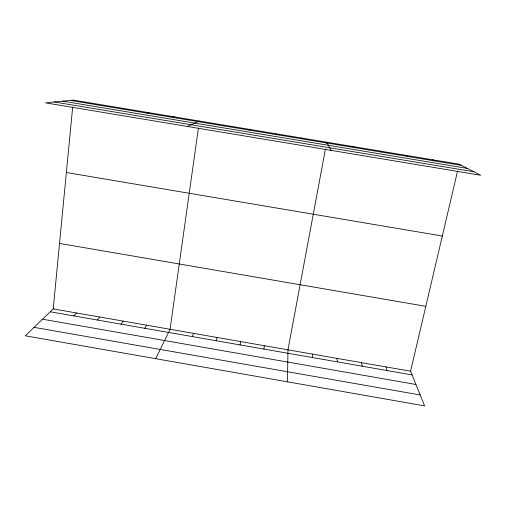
<?xml version="1.0" encoding="UTF-8"?>
<svg xmlns="http://www.w3.org/2000/svg" width="506" height="506" viewBox="0 0 506 506"><rect width="100%" height="100%" fill="white"/><g stroke="black" fill="none" stroke-linecap="round" stroke-linejoin="round"><path stroke-width="0.76" d="M287.452 381.815L287.977 349.829L325.428 149.068M457.569 171.047L410.587 371.202L424.591 405.888L25.3 335.801L53.219 308.913L72.674 107.019M263.955 349.077L264.309 345.706M198.434 127.942L170.067 329.279L155.715 358.691M326.421 143.723L326.705 142.199L331.107 150.364M240.034 344.909L240.685 341.588M216.157 340.74L217.106 337.477M275.409 134.463L275.637 133.717M192.318 336.585L193.564 333.378M144.779 328.293L146.613 325.194M121.079 324.156L123.205 321.114M97.418 320.032L99.834 317.041M249.603 130.181L250.179 129.485M73.8 315.908L76.507 312.974M223.848 125.899L224.765 125.267M187.53 126.475L199.402 121.054M172.489 117.367L174.096 116.848M146.885 113.116L148.834 112.655M121.332 108.872L123.616 108.467M95.83 104.634L98.455 104.287M70.378 100.403L461.466 165.373M62.75 101.156L467.361 168.403M54.319 101.984L473.888 171.755M66.362 172.514L442.32 236.024M59.531 243.418L425.818 306.32M53.219 308.913L410.587 371.202M50.227 311.797L412.086 374.914M42.529 319.21L415.938 384.465M34.073 327.35L420.182 394.971M432.579 159.782L434.496 160.895M406.027 155.374L407.583 156.424M379.538 150.971L380.727 151.958M353.093 146.582L353.922 147.505M385.97 366.913L387.16 370.569M361.404 362.631L362.277 366.23M336.882 358.356L337.445 361.898M301.146 137.955L301.266 138.758M312.404 354.092L312.657 357.571M73.338 100.112L45.527 102.851L480.7 175.253L459.176 164.197L73.338 100.112"/></g></svg>
